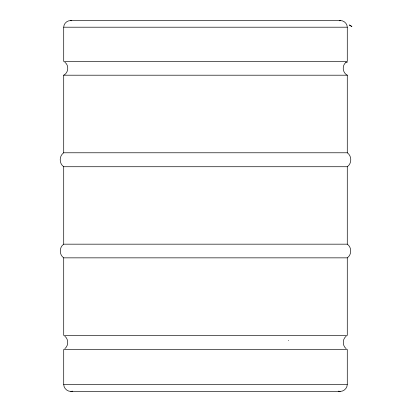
<?xml version="1.0" encoding="UTF-8"?>
<svg xmlns="http://www.w3.org/2000/svg" width="412" height="412" viewBox="0 0 412 412"><rect width="100%" height="100%" fill="white"/><g stroke="black" fill="none" stroke-linecap="round" stroke-linejoin="round"><path stroke-width="0.62" d="M347.28 384.334C347.301 388.114 343.994 391.426 340.214 391.4L70.776 391.4C66.996 391.426 63.69 388.114 63.711 384.334L63.711 349.453L347.28 349.453L347.28 384.334L63.711 384.334M63.711 27.202C63.762 23.597 66.976 20.507 70.581 20.6L340.41 20.6C344.015 20.507 347.228 23.597 347.28 27.202L347.28 61.455L63.711 61.455L63.711 27.202L347.28 27.202M64.864 348.645C68.66 345.611 68.66 339.267 64.864 336.238M346.121 336.238C342.326 339.267 342.326 345.611 346.121 348.645M346.106 62.222C341.775 65.431 342.439 72.816 347.28 75.2L347.28 152.78C351.951 155.947 351.951 163.569 347.28 166.731L63.711 166.731C59.04 163.569 59.04 155.947 63.711 152.78L347.28 152.78M63.711 244.172C59.132 247.272 59.132 254.75 63.711 257.85L347.28 257.85C351.858 254.75 351.858 247.272 347.28 244.172L63.711 244.172L63.711 166.731M63.711 152.78L63.711 75.2C68.552 72.816 69.216 65.431 64.88 62.222M339.251 20.775L340.41 20.6M70.776 391.4L72.605 391.158M345.807 62.222L347.28 62.222M63.711 75.2L347.28 75.2M338.386 391.158L340.214 391.4M70.581 20.6L71.74 20.775M351.848 26.43L349.268 24.895M349.567 25.199L351.848 26.553M347.28 166.731L347.28 244.172M347.28 257.85L347.28 335.43L63.711 335.43L63.711 257.85M288.323 340.441L288.323 340.719"/></g></svg>
